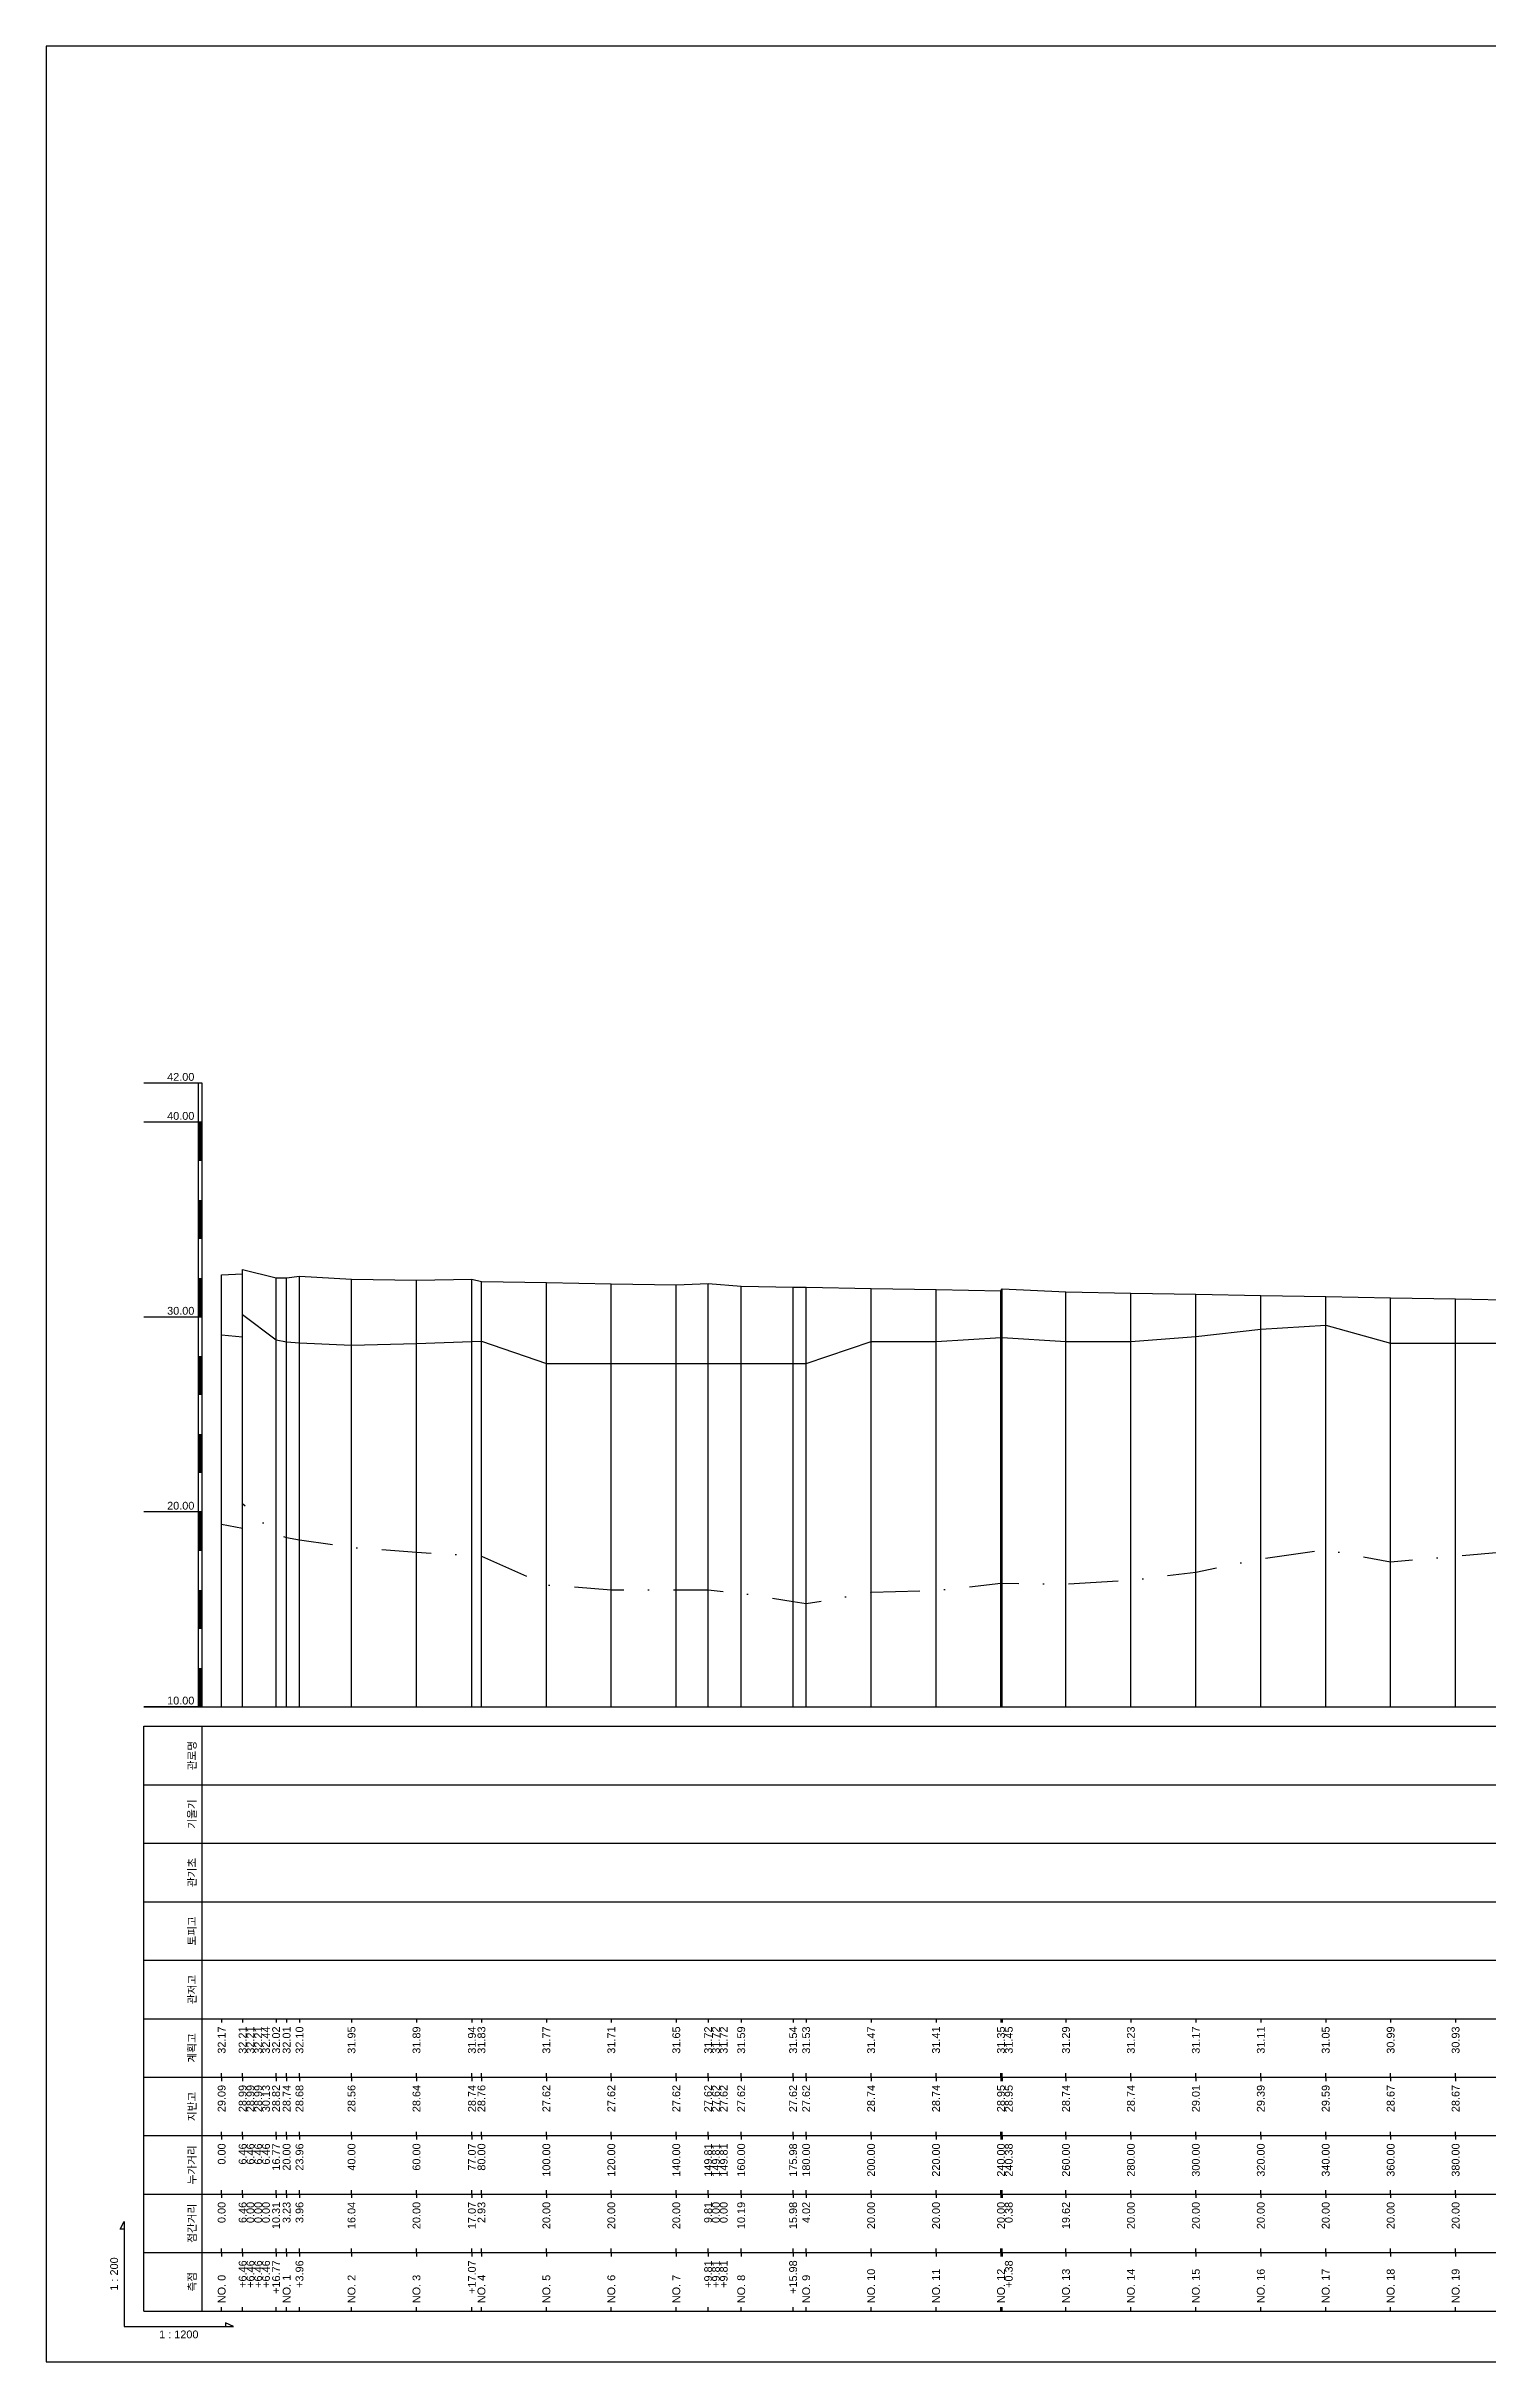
# Model space of a CAD drawing. Header units: millimetres. Extents: x -7351 to 135086, y 1419 to 5643.
# Drawn here: x 30104 to 30474, y 1419 to 2013 of the extents above; entities that cross this region are included whole.
import ezdxf
from ezdxf.enums import TextEntityAlignment as Align

# ---------------------------------------------------------------- set-up
doc = ezdxf.new("R2010")
doc.units = ezdxf.units.MM
doc.linetypes.add('DASHDOT', pattern=[25.4, 12.7, -6.35, 0, -6.35])
for name, color, linetype in [('KZ_종단_계획선', 1, 'Continuous'), ('KZ_종단_도각', 7, 'Continuous'), ('KZ_종단_수직선', 7, 'Continuous'), ('KZ_종단_암선1', 56, 'DASHDOT'), ('KZ_종단_지반선', 3, 'Continuous'), ('KZ_종단_테이블문자', 7, 'Continuous'), ('KZ_종단_테이블선', 7, 'Continuous'), ('KZ_종단_폴대', 7, 'Continuous')]:
    doc.layers.add(name, color=color, linetype=linetype)
doc.styles.get("Standard").update_dxf_attribs({"font": 'arial.ttf'})

msp = doc.modelspace()

# ---------------------------------------------------------------- linework, layer by layer
at = {"layer": 'KZ_종단_계획선'}
msp.add_lwpolyline([(30149.36, 1697.87), (30154.74, 1698.09), (30154.74, 1698.09), (30154.74, 1698.09), (30154.74, 1699.24), (30163.33, 1697.13), (30166.03, 1697.08), (30169.32, 1697.53), (30182.69, 1696.78), (30199.36, 1696.48), (30213.58, 1696.73), (30216.03, 1696.18), (30232.69, 1695.88), (30249.36, 1695.58), (30266.03, 1695.28), (30274.2, 1695.64), (30274.2, 1695.64), (30274.2, 1695.64), (30282.69, 1694.98), (30296.01, 1694.74), (30299.36, 1694.68), (30316.03, 1694.38), (30332.69, 1694.08), (30349.36, 1693.78), (30349.67, 1694.28), (30366.03, 1693.48), (30382.69, 1693.18), (30399.36, 1692.88), (30416.03, 1692.58), (30432.69, 1692.28), (30449.36, 1691.98), (30466.03, 1691.68), (30482.69, 1691.38)], dxfattribs=at)
at = {"layer": 'KZ_종단_도각'}
msp.add_lwpolyline([(30104.36, 1419.04), (30945.36, 1419.04), (30945.36, 2013.04), (30104.36, 2013.04)], close=True, dxfattribs=at)
at = {"layer": 'KZ_종단_수직선'}
for p, q in [((30154.74, 1587.04), (30154.74, 1699.24)), ((30149.36, 1587.04), (30149.36, 1697.87)), ((30154.74, 1587.04), (30154.74, 1698.09)), ((30154.74, 1587.04), (30154.74, 1698.09)), ((30154.74, 1587.04), (30154.74, 1698.09)), ((30163.33, 1587.04), (30163.33, 1697.13)), ((30166.03, 1587.04), (30166.03, 1697.08)), ((30169.33, 1587.04), (30169.33, 1697.53)), ((30182.69, 1587.04), (30182.69, 1696.78)), ((30199.36, 1587.04), (30199.36, 1696.48)), ((30213.58, 1587.04), (30213.58, 1696.73)), ((30216.03, 1587.04), (30216.03, 1696.18)), ((30232.69, 1587.04), (30232.69, 1695.88)), ((30249.36, 1587.04), (30249.36, 1695.58)), ((30266.03, 1587.04), (30266.03, 1695.28)), ((30274.2, 1587.04), (30274.2, 1695.64)), ((30274.2, 1587.04), (30274.2, 1695.64)), ((30274.2, 1587.04), (30274.2, 1695.64)), ((30282.69, 1587.04), (30282.69, 1694.98)), ((30296.01, 1587.04), (30296.01, 1694.74)), ((30299.36, 1587.04), (30299.36, 1694.68)), ((30316.03, 1587.04), (30316.03, 1694.38)), ((30332.69, 1587.04), (30332.69, 1694.08)), ((30349.36, 1587.04), (30349.36, 1693.78)), ((30349.68, 1587.04), (30349.68, 1694.28)), ((30366.03, 1587.04), (30366.03, 1693.48)), ((30382.69, 1587.04), (30382.69, 1693.18)), ((30399.36, 1587.04), (30399.36, 1692.88)), ((30416.03, 1587.04), (30416.03, 1692.58)), ((30432.69, 1587.04), (30432.69, 1692.28)), ((30449.36, 1587.04), (30449.36, 1691.98)), ((30466.03, 1587.04), (30466.03, 1691.68))]:
    msp.add_line(p, q, dxfattribs=at)
at = {"layer": 'KZ_종단_암선1', "flags": 128}
msp.add_lwpolyline([(30149.36, 1633.91), (30154.74, 1632.86), (30154.74, 1632.86), (30154.74, 1632.86), (30154.74, 1639.18), (30163.33, 1631.2), (30166.03, 1630.49), (30169.33, 1629.87), (30182.69, 1627.94), (30199.36, 1626.74), (30213.58, 1625.82), (30216.03, 1625.66), (30232.69, 1618.33), (30249.36, 1617.06), (30266.03, 1617.05), (30274.2, 1617.02), (30274.2, 1617.02), (30274.2, 1617.02), (30282.69, 1616.24), (30296.01, 1614.06), (30299.36, 1613.51), (30316.03, 1616.42), (30332.69, 1616.9), (30349.36, 1618.76), (30349.68, 1618.76), (30366.03, 1618.57), (30382.69, 1619.51), (30399.36, 1621.63), (30416.03, 1625.04), (30432.69, 1627.35), (30449.36, 1624.22), (30466.03, 1625.71), (30482.69, 1627.2), (30499.36, 1632.68), (30516.03, 1634.26), (30529.43, 1629.57), (30530.63, 1629.15), (30532.69, 1629.01), (30549.36, 1642.03), (30566.03, 1647.69), (30582.69, 1649.89), (30599.36, 1649.56), (30616.03, 1652.61), (30632.69, 1654.12), (30649.36, 1659.75), (30666.03, 1656.09), (30682.69, 1653.69), (30695.07, 1643.56), (30695.07, 1643.56), (30695.07, 1643.56), (30695.07, 1643.56), (30695.07, 1643.56), (30695.07, 1643.56), (30699.36, 1643.55), (30716.03, 1643.53), (30732.69, 1643.53), (30736.09, 1641.71), (30736.09, 1641.71), (30736.09, 1641.71), (30736.09, 1641.71), (30736.09, 1641.71), (30736.28, 1641.61), (30749.36, 1634.62), (30766.03, 1634.63), (30782.69, 1634.64), (30799.36, 1634.65), (30816.03, 1634.66), (30832.69, 1634.66), (30849.36, 1633.91), (30866.03, 1633.92), (30882.69, 1633.93), (30899.36, 1633.94), (30903.63, 1633.94), (30904.25, 1633.94), (30904.25, 1633.94), (30904.25, 1633.94), (30904.25, 1633.94), (30904.25, 1633.94), (30904.25, 1633.94)], dxfattribs=at)
at = {"layer": 'KZ_종단_지반선', "flags": 128}
msp.add_lwpolyline([(30149.36, 1682.49), (30154.74, 1681.98), (30154.74, 1681.98), (30154.74, 1681.98), (30154.74, 1687.71), (30163.33, 1681.16), (30166.03, 1680.72), (30169.33, 1680.42), (30182.69, 1679.81), (30199.36, 1680.26), (30213.58, 1680.74), (30216.03, 1680.83), (30232.69, 1675.14), (30249.36, 1675.14), (30266.03, 1675.14), (30274.2, 1675.14), (30274.2, 1675.14), (30274.2, 1675.14), (30282.69, 1675.14), (30296.01, 1675.14), (30299.36, 1675.14), (30316.03, 1680.74), (30332.69, 1680.74), (30349.36, 1681.8), (30349.68, 1681.78), (30366.03, 1680.74), (30382.69, 1680.74), (30399.36, 1682.08), (30416.03, 1683.97), (30432.69, 1684.98), (30449.36, 1680.37), (30466.03, 1680.37), (30482.69, 1680.37)], dxfattribs=at)
at = {"layer": 'KZ_종단_테이블선'}
for p, q in [((30129.36, 1587.04), (30909.25, 1587.04)), ((30129.36, 1567.04), (30129.36, 1582.04)), ((30129.36, 1582.04), (30909.25, 1582.04)), ((30144.36, 1567.04), (30144.36, 1582.04)), ((30129.36, 1552.04), (30129.36, 1567.04)), ((30129.36, 1567.04), (30909.25, 1567.04)), ((30144.36, 1552.04), (30144.36, 1567.04)), ((30129.36, 1537.04), (30129.36, 1552.04)), ((30129.36, 1552.04), (30909.25, 1552.04)), ((30144.36, 1537.04), (30144.36, 1552.04)), ((30129.36, 1522.04), (30129.36, 1537.04)), ((30129.36, 1537.04), (30909.25, 1537.04)), ((30144.36, 1522.04), (30144.36, 1537.04)), ((30129.36, 1507.04), (30129.36, 1522.04)), ((30129.36, 1522.04), (30909.25, 1522.04)), ((30144.36, 1507.04), (30144.36, 1522.04)), ((30129.36, 1492.04), (30129.36, 1507.04)), ((30129.36, 1507.04), (30909.25, 1507.04)), ((30144.36, 1492.04), (30144.36, 1507.04)), ((30149.36, 1507.04), (30149.36, 1506.04)), ((30154.74, 1507.04), (30154.74, 1506.04)), ((30154.74, 1507.04), (30154.74, 1506.04)), ((30154.74, 1507.04), (30154.74, 1506.04)), ((30154.74, 1507.04), (30154.74, 1506.04)), ((30163.33, 1507.04), (30163.33, 1506.04)), ((30166.03, 1507.04), (30166.03, 1506.04)), ((30169.33, 1507.04), (30169.33, 1506.04)), ((30182.69, 1507.04), (30182.69, 1506.04)), ((30199.36, 1507.04), (30199.36, 1506.04)), ((30213.58, 1507.04), (30213.58, 1506.04)), ((30216.03, 1507.04), (30216.03, 1506.04)), ((30232.69, 1507.04), (30232.69, 1506.04)), ((30249.36, 1507.04), (30249.36, 1506.04)), ((30266.03, 1507.04), (30266.03, 1506.04)), ((30274.2, 1507.04), (30274.2, 1506.04)), ((30274.2, 1507.04), (30274.2, 1506.04)), ((30274.2, 1507.04), (30274.2, 1506.04)), ((30282.69, 1507.04), (30282.69, 1506.04)), ((30296.01, 1507.04), (30296.01, 1506.04)), ((30299.36, 1507.04), (30299.36, 1506.04)), ((30316.03, 1507.04), (30316.03, 1506.04)), ((30332.69, 1507.04), (30332.69, 1506.04)), ((30349.36, 1507.04), (30349.36, 1506.04)), ((30349.68, 1507.04), (30349.68, 1506.04)), ((30366.03, 1507.04), (30366.03, 1506.04)), ((30382.69, 1507.04), (30382.69, 1506.04)), ((30399.36, 1507.04), (30399.36, 1506.04)), ((30416.03, 1507.04), (30416.03, 1506.04)), ((30432.69, 1507.04), (30432.69, 1506.04)), ((30449.36, 1507.04), (30449.36, 1506.04)), ((30466.03, 1507.04), (30466.03, 1506.04)), ((30129.36, 1477.04), (30129.36, 1492.04)), ((30129.36, 1492.04), (30909.25, 1492.04)), ((30144.36, 1477.04), (30144.36, 1492.04)), ((30149.36, 1492.04), (30149.36, 1493.04)), ((30149.36, 1492.04), (30149.36, 1491.04)), ((30154.74, 1492.04), (30154.74, 1493.04)), ((30154.74, 1492.04), (30154.74, 1493.04)), ((30154.74, 1492.04), (30154.74, 1493.04)), ((30154.74, 1492.04), (30154.74, 1493.04)), ((30154.74, 1492.04), (30154.74, 1491.04)), ((30154.74, 1492.04), (30154.74, 1491.04)), ((30154.74, 1492.04), (30154.74, 1491.04)), ((30154.74, 1492.04), (30154.74, 1491.04)), ((30163.33, 1492.04), (30163.33, 1493.04)), ((30163.33, 1492.04), (30163.33, 1491.04)), ((30166.03, 1492.04), (30166.03, 1493.04)), ((30166.03, 1492.04), (30166.03, 1491.04)), ((30169.33, 1492.04), (30169.33, 1493.04)), ((30169.33, 1492.04), (30169.33, 1491.04)), ((30182.69, 1492.04), (30182.69, 1493.04)), ((30182.69, 1492.04), (30182.69, 1491.04)), ((30199.36, 1492.04), (30199.36, 1493.04)), ((30199.36, 1492.04), (30199.36, 1491.04)), ((30213.58, 1492.04), (30213.58, 1493.04)), ((30213.58, 1492.04), (30213.58, 1491.04)), ((30216.03, 1492.04), (30216.03, 1493.04)), ((30216.03, 1492.04), (30216.03, 1491.04)), ((30232.69, 1492.04), (30232.69, 1493.04)), ((30232.69, 1492.04), (30232.69, 1491.04)), ((30249.36, 1492.04), (30249.36, 1493.04)), ((30249.36, 1492.04), (30249.36, 1491.04)), ((30266.03, 1492.04), (30266.03, 1493.04)), ((30266.03, 1492.04), (30266.03, 1491.04)), ((30274.2, 1492.04), (30274.2, 1493.04)), ((30274.2, 1492.04), (30274.2, 1493.04)), ((30274.2, 1492.04), (30274.2, 1493.04)), ((30274.2, 1492.04), (30274.2, 1491.04)), ((30274.2, 1492.04), (30274.2, 1491.04)), ((30274.2, 1492.04), (30274.2, 1491.04)), ((30282.69, 1492.04), (30282.69, 1493.04)), ((30282.69, 1492.04), (30282.69, 1491.04)), ((30296.01, 1492.04), (30296.01, 1493.04)), ((30296.01, 1492.04), (30296.01, 1491.04)), ((30299.36, 1492.04), (30299.36, 1493.04)), ((30299.36, 1492.04), (30299.36, 1491.04)), ((30316.03, 1492.04), (30316.03, 1493.04)), ((30316.03, 1492.04), (30316.03, 1491.04)), ((30332.69, 1492.04), (30332.69, 1493.04)), ((30332.69, 1492.04), (30332.69, 1491.04)), ((30349.36, 1492.04), (30349.36, 1493.04)), ((30349.36, 1492.04), (30349.36, 1491.04)), ((30349.68, 1492.04), (30349.68, 1493.04)), ((30349.68, 1492.04), (30349.68, 1491.04)), ((30366.03, 1492.04), (30366.03, 1493.04)), ((30366.03, 1492.04), (30366.03, 1491.04)), ((30382.69, 1492.04), (30382.69, 1493.04)), ((30382.69, 1492.04), (30382.69, 1491.04)), ((30399.36, 1492.04), (30399.36, 1493.04)), ((30399.36, 1492.04), (30399.36, 1491.04)), ((30416.03, 1492.04), (30416.03, 1493.04)), ((30416.03, 1492.04), (30416.03, 1491.04)), ((30432.69, 1492.04), (30432.69, 1493.04)), ((30432.69, 1492.04), (30432.69, 1491.04)), ((30449.36, 1492.04), (30449.36, 1493.04)), ((30449.36, 1492.04), (30449.36, 1491.04)), ((30466.03, 1492.04), (30466.03, 1493.04)), ((30466.03, 1492.04), (30466.03, 1491.04)), ((30129.36, 1462.04), (30129.36, 1477.04)), ((30129.36, 1477.04), (30909.25, 1477.04)), ((30144.36, 1462.04), (30144.36, 1477.04)), ((30149.36, 1477.04), (30149.36, 1478.04)), ((30149.36, 1477.04), (30149.36, 1476.04)), ((30154.74, 1477.04), (30154.74, 1478.04)), ((30154.74, 1477.04), (30154.74, 1478.04)), ((30154.74, 1477.04), (30154.74, 1478.04)), ((30154.74, 1477.04), (30154.74, 1478.04)), ((30154.74, 1477.04), (30154.74, 1476.04)), ((30154.74, 1477.04), (30154.74, 1476.04)), ((30154.74, 1477.04), (30154.74, 1476.04)), ((30154.74, 1477.04), (30154.74, 1476.04)), ((30163.33, 1477.04), (30163.33, 1478.04)), ((30163.33, 1477.04), (30163.33, 1476.04)), ((30166.03, 1477.04), (30166.03, 1478.04)), ((30166.03, 1477.04), (30166.03, 1476.04)), ((30169.33, 1477.04), (30169.33, 1478.04)), ((30169.33, 1477.04), (30169.33, 1476.04)), ((30182.69, 1477.04), (30182.69, 1478.04)), ((30182.69, 1477.04), (30182.69, 1476.04)), ((30199.36, 1477.04), (30199.36, 1478.04)), ((30199.36, 1477.04), (30199.36, 1476.04)), ((30213.58, 1477.04), (30213.58, 1478.04)), ((30213.58, 1477.04), (30213.58, 1476.04)), ((30216.03, 1477.04), (30216.03, 1478.04)), ((30216.03, 1477.04), (30216.03, 1476.04)), ((30232.69, 1477.04), (30232.69, 1478.04)), ((30232.69, 1477.04), (30232.69, 1476.04)), ((30249.36, 1477.04), (30249.36, 1478.04)), ((30249.36, 1477.04), (30249.36, 1476.04)), ((30266.03, 1477.04), (30266.03, 1478.04)), ((30266.03, 1477.04), (30266.03, 1476.04)), ((30274.2, 1477.04), (30274.2, 1478.04)), ((30274.2, 1477.04), (30274.2, 1478.04)), ((30274.2, 1477.04), (30274.2, 1478.04)), ((30274.2, 1477.04), (30274.2, 1476.04)), ((30274.2, 1477.04), (30274.2, 1476.04)), ((30274.2, 1477.04), (30274.2, 1476.04)), ((30282.69, 1477.04), (30282.69, 1478.04)), ((30282.69, 1477.04), (30282.69, 1476.04)), ((30296.01, 1477.04), (30296.01, 1478.04)), ((30296.01, 1477.04), (30296.01, 1476.04)), ((30299.36, 1477.04), (30299.36, 1478.04)), ((30299.36, 1477.04), (30299.36, 1476.04)), ((30316.03, 1477.04), (30316.03, 1478.04)), ((30316.03, 1477.04), (30316.03, 1476.04)), ((30332.69, 1477.04), (30332.69, 1478.04)), ((30332.69, 1477.04), (30332.69, 1476.04)), ((30349.36, 1477.04), (30349.36, 1478.04)), ((30349.36, 1477.04), (30349.36, 1476.04)), ((30349.68, 1477.04), (30349.68, 1478.04)), ((30349.68, 1477.04), (30349.68, 1476.04)), ((30366.03, 1477.04), (30366.03, 1478.04)), ((30366.03, 1477.04), (30366.03, 1476.04)), ((30382.69, 1477.04), (30382.69, 1478.04)), ((30382.69, 1477.04), (30382.69, 1476.04)), ((30399.36, 1477.04), (30399.36, 1478.04)), ((30399.36, 1477.04), (30399.36, 1476.04)), ((30416.03, 1477.04), (30416.03, 1478.04)), ((30416.03, 1477.04), (30416.03, 1476.04)), ((30432.69, 1477.04), (30432.69, 1478.04)), ((30432.69, 1477.04), (30432.69, 1476.04)), ((30449.36, 1477.04), (30449.36, 1478.04)), ((30449.36, 1477.04), (30449.36, 1476.04)), ((30466.03, 1477.04), (30466.03, 1478.04)), ((30466.03, 1477.04), (30466.03, 1476.04)), ((30129.36, 1447.04), (30129.36, 1462.04)), ((30129.36, 1462.04), (30909.25, 1462.04)), ((30144.36, 1447.04), (30144.36, 1462.04)), ((30149.36, 1462.04), (30149.36, 1463.04)), ((30149.36, 1462.04), (30149.36, 1461.04)), ((30154.74, 1462.04), (30154.74, 1463.04)), ((30154.74, 1462.04), (30154.74, 1463.04)), ((30154.74, 1462.04), (30154.74, 1463.04)), ((30154.74, 1462.04), (30154.74, 1463.04)), ((30154.74, 1462.04), (30154.74, 1461.04)), ((30154.74, 1462.04), (30154.74, 1461.04)), ((30154.74, 1462.04), (30154.74, 1461.04)), ((30154.74, 1462.04), (30154.74, 1461.04)), ((30163.33, 1462.04), (30163.33, 1463.04)), ((30163.33, 1462.04), (30163.33, 1461.04)), ((30166.03, 1462.04), (30166.03, 1463.04)), ((30166.03, 1462.04), (30166.03, 1461.04)), ((30169.33, 1462.04), (30169.33, 1463.04)), ((30169.33, 1462.04), (30169.33, 1461.04)), ((30182.69, 1462.04), (30182.69, 1463.04)), ((30182.69, 1462.04), (30182.69, 1461.04)), ((30199.36, 1462.04), (30199.36, 1463.04)), ((30199.36, 1462.04), (30199.36, 1461.04)), ((30213.58, 1462.04), (30213.58, 1463.04)), ((30213.58, 1462.04), (30213.58, 1461.04)), ((30216.03, 1462.04), (30216.03, 1463.04)), ((30216.03, 1462.04), (30216.03, 1461.04)), ((30232.69, 1462.04), (30232.69, 1463.04)), ((30232.69, 1462.04), (30232.69, 1461.04)), ((30249.36, 1462.04), (30249.36, 1463.04)), ((30249.36, 1462.04), (30249.36, 1461.04)), ((30266.03, 1462.04), (30266.03, 1463.04)), ((30266.03, 1462.04), (30266.03, 1461.04)), ((30274.2, 1462.04), (30274.2, 1463.04)), ((30274.2, 1462.04), (30274.2, 1463.04)), ((30274.2, 1462.04), (30274.2, 1463.04)), ((30274.2, 1462.04), (30274.2, 1461.04)), ((30274.2, 1462.04), (30274.2, 1461.04)), ((30274.2, 1462.04), (30274.2, 1461.04)), ((30282.69, 1462.04), (30282.69, 1463.04)), ((30282.69, 1462.04), (30282.69, 1461.04)), ((30296.01, 1462.04), (30296.01, 1463.04)), ((30296.01, 1462.04), (30296.01, 1461.04)), ((30299.36, 1462.04), (30299.36, 1463.04)), ((30299.36, 1462.04), (30299.36, 1461.04)), ((30316.03, 1462.04), (30316.03, 1463.04)), ((30316.03, 1462.04), (30316.03, 1461.04)), ((30332.69, 1462.04), (30332.69, 1463.04)), ((30332.69, 1462.04), (30332.69, 1461.04)), ((30349.36, 1462.04), (30349.36, 1463.04)), ((30349.36, 1462.04), (30349.36, 1461.04)), ((30349.68, 1462.04), (30349.68, 1463.04)), ((30349.68, 1462.04), (30349.68, 1461.04)), ((30366.03, 1462.04), (30366.03, 1463.04)), ((30366.03, 1462.04), (30366.03, 1461.04)), ((30382.69, 1462.04), (30382.69, 1463.04)), ((30382.69, 1462.04), (30382.69, 1461.04)), ((30399.36, 1462.04), (30399.36, 1463.04)), ((30399.36, 1462.04), (30399.36, 1461.04)), ((30416.03, 1462.04), (30416.03, 1463.04)), ((30416.03, 1462.04), (30416.03, 1461.04)), ((30432.69, 1462.04), (30432.69, 1463.04)), ((30432.69, 1462.04), (30432.69, 1461.04)), ((30449.36, 1462.04), (30449.36, 1463.04)), ((30449.36, 1462.04), (30449.36, 1461.04)), ((30466.03, 1462.04), (30466.03, 1463.04)), ((30466.03, 1462.04), (30466.03, 1461.04)), ((30129.36, 1432.04), (30129.36, 1447.04)), ((30129.36, 1447.04), (30909.25, 1447.04)), ((30144.36, 1432.04), (30144.36, 1447.04)), ((30149.36, 1447.04), (30149.36, 1448.04)), ((30149.36, 1447.04), (30149.36, 1446.04)), ((30154.74, 1447.04), (30154.74, 1448.04)), ((30154.74, 1447.04), (30154.74, 1448.04)), ((30154.74, 1447.04), (30154.74, 1448.04)), ((30154.74, 1447.04), (30154.74, 1448.04)), ((30154.74, 1447.04), (30154.74, 1446.04)), ((30154.74, 1447.04), (30154.74, 1446.04)), ((30154.74, 1447.04), (30154.74, 1446.04)), ((30154.74, 1447.04), (30154.74, 1446.04)), ((30163.33, 1447.04), (30163.33, 1448.04)), ((30163.33, 1447.04), (30163.33, 1446.04)), ((30166.03, 1447.04), (30166.03, 1448.04)), ((30166.03, 1447.04), (30166.03, 1446.04)), ((30169.33, 1447.04), (30169.33, 1448.04)), ((30169.33, 1447.04), (30169.33, 1446.04)), ((30182.69, 1447.04), (30182.69, 1448.04)), ((30182.69, 1447.04), (30182.69, 1446.04)), ((30199.36, 1447.04), (30199.36, 1448.04)), ((30199.36, 1447.04), (30199.36, 1446.04)), ((30213.58, 1447.04), (30213.58, 1448.04)), ((30213.58, 1447.04), (30213.58, 1446.04)), ((30216.03, 1447.04), (30216.03, 1448.04)), ((30216.03, 1447.04), (30216.03, 1446.04)), ((30232.69, 1447.04), (30232.69, 1448.04)), ((30232.69, 1447.04), (30232.69, 1446.04)), ((30249.36, 1447.04), (30249.36, 1448.04)), ((30249.36, 1447.04), (30249.36, 1446.04)), ((30266.03, 1447.04), (30266.03, 1448.04)), ((30266.03, 1447.04), (30266.03, 1446.04)), ((30274.2, 1447.04), (30274.2, 1448.04)), ((30274.2, 1447.04), (30274.2, 1448.04)), ((30274.2, 1447.04), (30274.2, 1448.04)), ((30274.2, 1447.04), (30274.2, 1446.04)), ((30274.2, 1447.04), (30274.2, 1446.04)), ((30274.2, 1447.04), (30274.2, 1446.04)), ((30282.69, 1447.04), (30282.69, 1448.04)), ((30282.69, 1447.04), (30282.69, 1446.04)), ((30296.01, 1447.04), (30296.01, 1448.04)), ((30296.01, 1447.04), (30296.01, 1446.04)), ((30299.36, 1447.04), (30299.36, 1448.04)), ((30299.36, 1447.04), (30299.36, 1446.04)), ((30316.03, 1447.04), (30316.03, 1448.04)), ((30316.03, 1447.04), (30316.03, 1446.04)), ((30332.69, 1447.04), (30332.69, 1448.04)), ((30332.69, 1447.04), (30332.69, 1446.04)), ((30349.36, 1447.04), (30349.36, 1448.04)), ((30349.36, 1447.04), (30349.36, 1446.04)), ((30349.68, 1447.04), (30349.68, 1448.04)), ((30349.68, 1447.04), (30349.68, 1446.04)), ((30366.03, 1447.04), (30366.03, 1448.04)), ((30366.03, 1447.04), (30366.03, 1446.04)), ((30382.69, 1447.04), (30382.69, 1448.04)), ((30382.69, 1447.04), (30382.69, 1446.04)), ((30399.36, 1447.04), (30399.36, 1448.04)), ((30399.36, 1447.04), (30399.36, 1446.04)), ((30416.03, 1447.04), (30416.03, 1448.04)), ((30416.03, 1447.04), (30416.03, 1446.04)), ((30432.69, 1447.04), (30432.69, 1448.04)), ((30432.69, 1447.04), (30432.69, 1446.04)), ((30449.36, 1447.04), (30449.36, 1448.04)), ((30449.36, 1447.04), (30449.36, 1446.04)), ((30466.03, 1447.04), (30466.03, 1448.04)), ((30466.03, 1447.04), (30466.03, 1446.04)), ((30129.36, 1432.04), (30909.25, 1432.04)), ((30149.36, 1432.04), (30149.36, 1433.04)), ((30154.74, 1432.04), (30154.74, 1433.04)), ((30154.74, 1432.04), (30154.74, 1433.04)), ((30154.74, 1432.04), (30154.74, 1433.04)), ((30154.74, 1432.04), (30154.74, 1433.04)), ((30163.33, 1432.04), (30163.33, 1433.04)), ((30166.03, 1432.04), (30166.03, 1433.04)), ((30169.33, 1432.04), (30169.33, 1433.04)), ((30182.69, 1432.04), (30182.69, 1433.04)), ((30199.36, 1432.04), (30199.36, 1433.04)), ((30213.58, 1432.04), (30213.58, 1433.04)), ((30216.03, 1432.04), (30216.03, 1433.04)), ((30232.69, 1432.04), (30232.69, 1433.04)), ((30249.36, 1432.04), (30249.36, 1433.04)), ((30266.03, 1432.04), (30266.03, 1433.04)), ((30274.2, 1432.04), (30274.2, 1433.04)), ((30274.2, 1432.04), (30274.2, 1433.04)), ((30274.2, 1432.04), (30274.2, 1433.04)), ((30282.69, 1432.04), (30282.69, 1433.04)), ((30296.01, 1432.04), (30296.01, 1433.04)), ((30299.36, 1432.04), (30299.36, 1433.04)), ((30316.03, 1432.04), (30316.03, 1433.04)), ((30332.69, 1432.04), (30332.69, 1433.04)), ((30349.36, 1432.04), (30349.36, 1433.04)), ((30349.68, 1432.04), (30349.68, 1433.04)), ((30366.03, 1432.04), (30366.03, 1433.04)), ((30382.69, 1432.04), (30382.69, 1433.04)), ((30399.36, 1432.04), (30399.36, 1433.04)), ((30416.03, 1432.04), (30416.03, 1433.04)), ((30432.69, 1432.04), (30432.69, 1433.04)), ((30449.36, 1432.04), (30449.36, 1433.04)), ((30466.03, 1432.04), (30466.03, 1433.04))]:
    msp.add_line(p, q, dxfattribs=at)
msp.add_lwpolyline([(30124.36, 1453.04), (30123.36, 1453.04), (30124.36, 1455.04), (30124.36, 1428.04), (30152.36, 1428.04), (30150.36, 1429.04), (30150.36, 1428.04)], dxfattribs=at)
at = {"layer": 'KZ_종단_폴대'}
for p, q in [((30144.36, 1747.04), (30129.36, 1747.04)), ((30144.36, 1737.04), (30129.36, 1737.04)), ((30144.36, 1687.04), (30129.36, 1687.04)), ((30144.36, 1637.04), (30129.36, 1637.04)), ((30144.36, 1587.04), (30129.36, 1587.04))]:
    msp.add_line(p, q, dxfattribs=at)
msp.add_lwpolyline([(30144.36, 1587.04), (30144.36, 1747.04), (30143.36, 1747.04), (30143.36, 1587.04), (30144.36, 1587.04)], dxfattribs=at)
for points in [[(30143.86, 1727.04, 1, 1, 0), (30143.86, 1737.04, 1, 1, 0)], [(30143.86, 1707.04, 1, 1, 0), (30143.86, 1717.04, 1, 1, 0)], [(30143.86, 1687.04, 1, 1, 0), (30143.86, 1697.04, 1, 1, 0)], [(30143.86, 1667.04, 1, 1, 0), (30143.86, 1677.04, 1, 1, 0)], [(30143.86, 1647.04, 1, 1, 0), (30143.86, 1657.04, 1, 1, 0)], [(30143.86, 1627.04, 1, 1, 0), (30143.86, 1637.04, 1, 1, 0)], [(30143.86, 1607.04, 1, 1, 0), (30143.86, 1617.04, 1, 1, 0)], [(30143.86, 1587.04, 1, 1, 0), (30143.86, 1597.04, 1, 1, 0)]]:
    msp.add_lwpolyline(points, format="xyseb", dxfattribs=at)

# ---------------------------------------------------------------- texts
at = {"layer": 'KZ_종단_테이블문자'}
for s, p in [('32.17', (30149.36, 1505.04)), ('32.21', (30154.74, 1505.04)), ('32.21', (30156.74, 1505.04)), ('32.21', (30158.74, 1505.04)), ('32.44', (30160.74, 1505.04)), ('32.02', (30163.33, 1505.04)), ('32.01', (30166.03, 1505.04)), ('32.10', (30169.33, 1505.04)), ('31.95', (30182.69, 1505.04)), ('31.89', (30199.36, 1505.04)), ('31.94', (30213.58, 1505.04)), ('31.83', (30216.03, 1505.04)), ('31.77', (30232.69, 1505.04)), ('31.71', (30249.36, 1505.04)), ('31.65', (30266.03, 1505.04)), ('31.72', (30274.2, 1505.04)), ('31.72', (30276.2, 1505.04)), ('31.72', (30278.2, 1505.04)), ('31.59', (30282.69, 1505.04)), ('31.54', (30296.01, 1505.04)), ('31.53', (30299.36, 1505.04)), ('31.47', (30316.03, 1505.04)), ('31.41', (30332.69, 1505.04)), ('31.35', (30349.36, 1505.04)), ('31.45', (30351.36, 1505.04)), ('31.29', (30366.03, 1505.04)), ('31.23', (30382.69, 1505.04)), ('31.17', (30399.36, 1505.04)), ('31.11', (30416.03, 1505.04)), ('31.05', (30432.69, 1505.04)), ('30.99', (30449.36, 1505.04)), ('30.93', (30466.03, 1505.04)), ('29.09', (30149.36, 1490.04)), ('28.99', (30154.74, 1490.04)), ('28.99', (30156.74, 1490.04)), ('28.99', (30158.74, 1490.04)), ('30.13', (30160.74, 1490.04)), ('28.82', (30163.33, 1490.04)), ('28.74', (30166.03, 1490.04)), ('28.68', (30169.33, 1490.04)), ('28.56', (30182.69, 1490.04)), ('28.64', (30199.36, 1490.04)), ('28.74', (30213.58, 1490.04)), ('28.76', (30216.03, 1490.04)), ('27.62', (30232.69, 1490.04)), ('27.62', (30249.36, 1490.04)), ('27.62', (30266.03, 1490.04)), ('27.62', (30274.2, 1490.04)), ('27.62', (30276.2, 1490.04)), ('27.62', (30278.2, 1490.04)), ('27.62', (30282.69, 1490.04)), ('27.62', (30296.01, 1490.04)), ('27.62', (30299.36, 1490.04)), ('28.74', (30316.03, 1490.04)), ('28.74', (30332.69, 1490.04)), ('28.95', (30349.36, 1490.04)), ('28.95', (30351.36, 1490.04)), ('28.74', (30366.03, 1490.04)), ('28.74', (30382.69, 1490.04)), ('29.01', (30399.36, 1490.04)), ('29.39', (30416.03, 1490.04)), ('29.59', (30432.69, 1490.04)), ('28.67', (30449.36, 1490.04)), ('28.67', (30466.03, 1490.04)), ('0.00', (30149.36, 1475.04)), ('6.46', (30154.74, 1475.04)), ('6.46', (30156.74, 1475.04)), ('6.46', (30158.74, 1475.04)), ('6.46', (30160.74, 1475.04)), ('16.77', (30163.33, 1475.04)), ('20.00', (30166.03, 1475.04)), ('23.96', (30169.33, 1475.04)), ('40.00', (30182.69, 1475.04)), ('60.00', (30199.36, 1475.04)), ('77.07', (30213.58, 1475.04)), ('80.00', (30216.03, 1475.04)), ('100.00', (30232.69, 1475.04)), ('120.00', (30249.36, 1475.04)), ('140.00', (30266.03, 1475.04)), ('149.81', (30274.2, 1475.04)), ('149.81', (30276.2, 1475.04)), ('149.81', (30278.2, 1475.04)), ('160.00', (30282.69, 1475.04)), ('175.98', (30296.01, 1475.04)), ('180.00', (30299.36, 1475.04)), ('200.00', (30316.03, 1475.04)), ('220.00', (30332.69, 1475.04)), ('240.00', (30349.36, 1475.04)), ('240.38', (30351.36, 1475.04)), ('260.00', (30366.03, 1475.04)), ('280.00', (30382.69, 1475.04)), ('300.00', (30399.36, 1475.04)), ('320.00', (30416.03, 1475.04)), ('340.00', (30432.69, 1475.04)), ('360.00', (30449.36, 1475.04)), ('380.00', (30466.03, 1475.04)), ('0.00', (30149.36, 1460.04)), ('6.46', (30154.74, 1460.04)), ('0.00', (30156.74, 1460.04)), ('0.00', (30158.74, 1460.04)), ('0.00', (30160.74, 1460.04)), ('10.31', (30163.33, 1460.04)), ('3.23', (30166.03, 1460.04)), ('3.96', (30169.33, 1460.04)), ('16.04', (30182.69, 1460.04)), ('20.00', (30199.36, 1460.04)), ('17.07', (30213.58, 1460.04)), ('2.93', (30216.03, 1460.04)), ('20.00', (30232.69, 1460.04)), ('20.00', (30249.36, 1460.04)), ('20.00', (30266.03, 1460.04)), ('9.81', (30274.2, 1460.04)), ('0.00', (30276.2, 1460.04)), ('0.00', (30278.2, 1460.04)), ('10.19', (30282.69, 1460.04)), ('15.98', (30296.01, 1460.04)), ('4.02', (30299.36, 1460.04)), ('20.00', (30316.03, 1460.04)), ('20.00', (30332.69, 1460.04)), ('20.00', (30349.36, 1460.04)), ('0.38', (30351.36, 1460.04)), ('19.62', (30366.03, 1460.04)), ('20.00', (30382.69, 1460.04)), ('20.00', (30399.36, 1460.04)), ('20.00', (30416.03, 1460.04)), ('20.00', (30432.69, 1460.04)), ('20.00', (30449.36, 1460.04)), ('20.00', (30466.03, 1460.04)), ('+6.46', (30154.74, 1445.04)), ('+6.46', (30156.74, 1445.04)), ('+6.46', (30158.74, 1445.04)), ('+6.46', (30160.74, 1445.04)), ('+16.77', (30163.33, 1445.04)), ('+3.96', (30169.33, 1445.04)), ('+17.07', (30213.58, 1445.04)), ('+9.81', (30274.2, 1445.04)), ('+9.81', (30276.2, 1445.04)), ('+9.81', (30278.2, 1445.04)), ('+15.98', (30296.01, 1445.04)), ('+0.38', (30351.36, 1445.04))]:
    msp.add_text(s, height=2, rotation=90, dxfattribs=at).set_placement(p, align=Align.MIDDLE_RIGHT)
for s, p in [('NO. 0', (30149.36, 1434.04)), ('NO. 1', (30166.03, 1434.04)), ('NO. 2', (30182.69, 1434.04)), ('NO. 3', (30199.36, 1434.04)), ('NO. 4', (30216.03, 1434.04)), ('NO. 5', (30232.69, 1434.04)), ('NO. 6', (30249.36, 1434.04)), ('NO. 7', (30266.03, 1434.04)), ('NO. 8', (30282.69, 1434.04)), ('NO. 9', (30299.36, 1434.04)), ('NO. 10', (30316.03, 1434.04)), ('NO. 11', (30332.69, 1434.04)), ('NO. 12', (30349.36, 1434.04)), ('NO. 13', (30366.03, 1434.04)), ('NO. 14', (30382.69, 1434.04)), ('NO. 15', (30399.36, 1434.04)), ('NO. 16', (30416.03, 1434.04)), ('NO. 17', (30432.69, 1434.04)), ('NO. 18', (30449.36, 1434.04)), ('NO. 19', (30466.03, 1434.04))]:
    msp.add_text(s, height=2, rotation=90, dxfattribs=at).set_placement(p, align=Align.MIDDLE_LEFT)
at = {"layer": 'KZ_종단_테이블선'}
for s, p in [('관로명', (30143.36, 1574.54)), ('기울기', (30143.36, 1559.54)), ('관기초', (30143.36, 1544.54)), ('토피고', (30143.36, 1529.54)), ('관저고', (30143.36, 1514.54)), ('계획고', (30143.36, 1499.54)), ('지반고', (30143.36, 1484.54)), ('누가거리', (30143.36, 1469.54)), ('점간거리', (30143.36, 1454.54)), ('1 : 200', (30123.36, 1441.54)), ('측점', (30143.36, 1439.54))]:
    msp.add_text(s, height=2, rotation=90, dxfattribs=at).set_placement(p, align=Align.BOTTOM_CENTER)
msp.add_text('1 : 1200', height=2, dxfattribs=at).set_placement((30138.36, 1427.04), align=Align.TOP_CENTER)
at = {"layer": 'KZ_종단_폴대'}
for s, p in [('42.00', (30142.36, 1747.04)), ('40.00', (30142.36, 1737.04)), ('30.00', (30142.36, 1687.04)), ('20.00', (30142.36, 1637.04)), ('10.00', (30142.36, 1587.04))]:
    msp.add_text(s, height=2, dxfattribs=at).set_placement(p, align=Align.BOTTOM_RIGHT)

doc.saveas('drawing.dxf')
